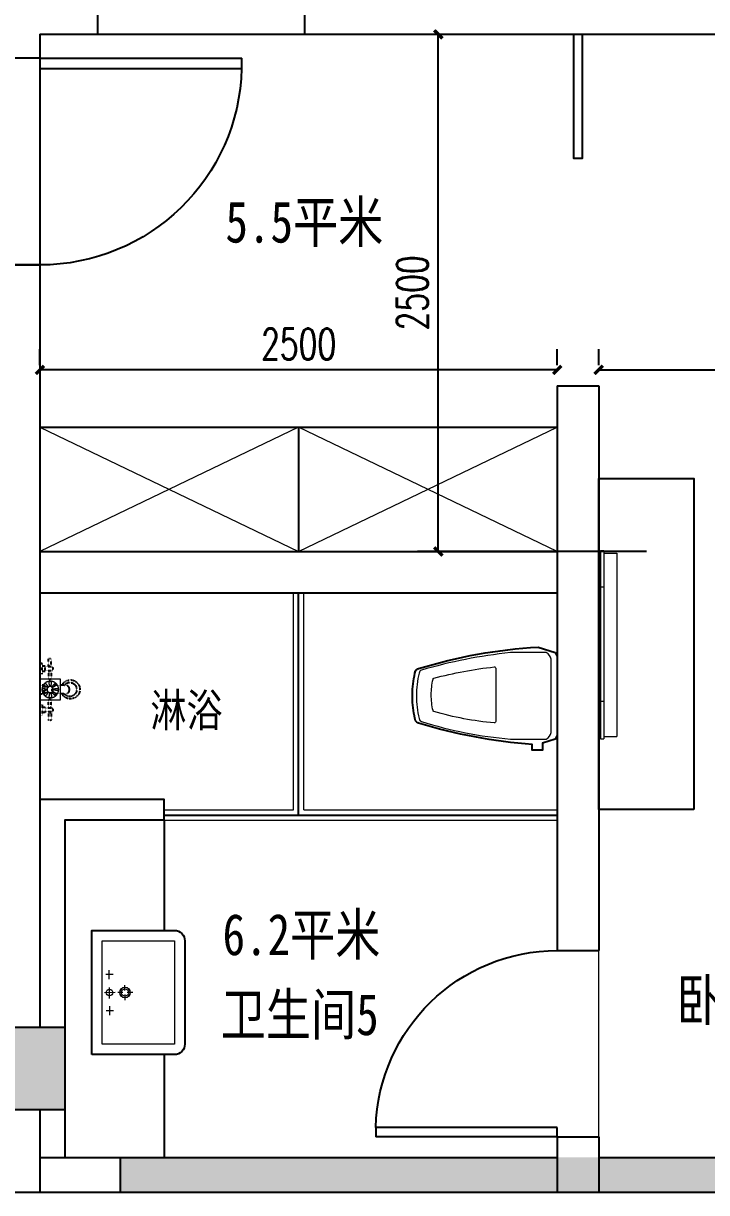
# Model space of a CAD drawing. Header units: millimetres. Extents: x 561810 to 956823, y -438984 to -391712.
# Drawn here: x 574510 to 577811, y -414803 to -409150 of the extents above; entities that cross this region are included whole.
import ezdxf

# ---------------------------------------------------------------- set-up
doc = ezdxf.new("R2010")
doc.units = ezdxf.units.MM
doc.header["$LTSCALE"] = 10
doc.header["$MEASUREMENT"] = 0
doc.linetypes.add('DOT2', pattern=[3.175, 0, -3.175])
doc.linetypes.add('HIDDEN', pattern=[9.525, 6.35, -3.175])
doc.layers.get('0').update_dxf_attribs({"linetype": 'CONTINUOUS'})
doc.layers.get('DEFPOINTS').update_dxf_attribs({"color": 1, "linetype": 'CONTINUOUS'})
for name, color, linetype in [('P-平面洁具', 1, 'CONTINUOUS'), ('PUB_DIM', 3, 'CONTINUOUS'), ('PUB_HATCH', 144, 'CONTINUOUS'), ('WALL', 7, 'CONTINUOUS'), ('WINDOW', 4, 'CONTINUOUS'), ('填充', 8, 'CONTINUOUS'), ('墙', 7, 'CONTINUOUS')]:
    doc.layers.add(name, color=color, linetype=linetype)
for name, color, linetype, lineweight in [('五金配件nj', 1, 'CONTINUOUS', 20), ('家居内线', 251, 'CONTINUOUS', 13), ('细线', 250, 'CONTINUOUS', 5)]:
    doc.layers.add(name, color=color, linetype=linetype, lineweight=lineweight)
doc.styles.add('12', font='', dxfattribs={"width": 0.8})
doc.styles.add('_TCH_DIM_T3', font='SIMPLEX', dxfattribs={"width": 0.705882, "bigfont": 'GBCBIG'})
doc.styles.get('12').set_extended_font_data('SimSun')
doc.dimstyles.new('_TCH_ARCH&&100', dxfattribs={"dimtxt": 297.5, "dimasz": 100, "dimexe": 250, "dimexo": 300, "dimgap": 126.25, "dimtad": 1, "dimdec": 0, "dimzin": 0, "dimdsep": 46, "dimtxsty": '_TCH_DIM_T3', "dimblk": 'ARCHTICK', "dimcen": 0.09, "dimclrt": 7, "dimazin": 0, "dimtfac": 1, "dimtdec": 0, "dimtix": 1, "dimtmove": 0, "dimatfit": 3, "dimldrblk": 'ARCHTICK', "dimfxl": 0, "dimtolj": 1, "dimtzin": 0, "dimarcsym": 0})

# ---------------------------------------------------------------- blocks, each defined once
blk = doc.blocks.new('$DORLIB2D$00000001')
for p, q in [((0.45, 0.975), (0.5, 0.975)), ((0.45, 0), (0.45, 0.975)), ((0.5, 0), (0.5, 0.975)), ((0.5, 0), (0.45, 0))]:
    blk.add_line(p, q)
blk.add_arc((0.475, 0), 0.975, 91.4693, 180)
blk = doc.blocks.new('A$C4867019A')
at = {"layer": 'P-平面洁具', "color": 1, "linetype": 'DOT2', "ltscale": 5e-05}
for p, q in [((41.3, 263.2), (41.3, 298.3)), ((54.8, 263.2), (54.8, 298.3)), ((10, 276.5), (0, 276.5)), ((10, 223.7), (10, 276.5)), ((24.4, 262.9), (10, 262.9)), ((24.4, 237.3), (10, 237.3)), ((24.4, 237.3), (24.4, 262.9)), ((57.6, 259.4), (24.4, 259.4)), ((57.6, 240.9), (24.4, 240.9)), ((41.3, 237.1), (41.3, 202)), ((54.8, 237.1), (54.8, 202)), ((10, 223.7), (0, 223.7)), ((130.4, 172.1), (65.2, 172.1)), ((21, 165.1), (61.4, 165.1)), ((21, 137.1), (61.4, 137.1)), ((130.4, 130), (65.2, 130)), ((10, 77.5), (0, 77.5)), ((10, 77.5), (10.1, 24.7)), ((24.4, 63.9), (10, 63.9)), ((24.4, 63.9), (24.4, 38.3)), ((57.6, 60.4), (24.4, 60.4)), ((41.3, 64.2), (41.3, 99.3)), ((54.9, 64.2), (54.8, 99.3)), ((10.1, 24.7), (0.1, 24.7)), ((24.4, 38.3), (10.1, 38.3)), ((57.6, 41.9), (24.4, 41.8)), ((41.3, 38), (41.3, 2.9)), ((54.9, 38.1), (54.9, 2.9))]:
    blk.add_line(p, q, dxfattribs=at)
blk.add_lwpolyline([(21, 130), (0, 130), (0, 172.1), (21, 172.1)], close=True, dxfattribs=at)
for centre, radius, start, end in [((48, 292.4), 9.01, 41.2619, 138.7648), ((48, 284.7), 22.5, 252.5282, 287.4985), ((48, 215.6), 22.5, 72.5282, 107.4985), ((51.9, 250.1), 10.8, 301.3099, 58.7168), ((48, 207.9), 9.01, 221.2619, 318.7648), ((95.6, 151.1), 36.9, 145.2677, 157.7312), ((147.2, 150.6), 45.8, 206.7307, 152.0291), ((144, 150.7), 33.6, 217.9743, 140.3631), ((115.6, 151.1), 25.7, 305.1759, 54.8508), ((95.6, 151.1), 36.9, 157.7312, 214.759), ((48.1, 93.3), 9.01, 41.2619, 138.7648), ((48.1, 85.7), 22.5, 252.5282, 287.4985), ((52, 51.1), 10.8, 301.3099, 58.7168), ((48.1, 16.6), 22.5, 72.5282, 107.4985), ((48.1, 8.9), 9.01, 221.2619, 318.7648)]:
    blk.add_arc(centre, radius, start, end, dxfattribs=at)
at = {"layer": '五金配件nj', "color": 250, "linetype": 'HIDDEN', "ltscale": 50}
for p, q in [((21.5, 172.8), (20.9, 174.3)), ((28.9, 180.2), (27.4, 180.8)), ((45.2, 186.6), (45.8, 188.1)), ((55.7, 186.6), (55.1, 188.1)), ((71.8, 179.6), (73.3, 180.2)), ((79.2, 172.2), (79.8, 173.7)), ((14.5, 156.7), (13, 156.1)), ((14.5, 146.2), (13, 146.9)), ((20.9, 129.9), (20.3, 128.4)), ((28.3, 122.5), (26.8, 121.9)), ((44.4, 115.5), (45, 114)), ((54.8, 115.5), (54.2, 114)), ((71.2, 121.9), (72.7, 121.3)), ((78.6, 129.3), (79.2, 127.8)), ((85.6, 155.9), (87.1, 155.3)), ((85.6, 145.4), (87.1, 146))]:
    blk.add_line(p, q, dxfattribs=at)
blk.add_lwpolyline([(0, 201.1), (100, 201.1), (100, 101.1), (0, 101.1)], close=True, dxfattribs=at)
for centre, radius in [((50, 151.1), 40.1), ((49.6, 151.1), 15)]:
    blk.add_circle(centre, radius, dxfattribs=at)
for centre, start, end in [((25.5, 176.2), 67.6401, 202.3599), ((50.4, 186.2), 22.6401, 157.3599), ((75.2, 175.6), 337.6401, 112.3599), ((14.9, 151.5), 112.6401, 247.3599), ((24.9, 126.5), 157.6401, 292.3599), ((49.6, 115.9), 202.6401, 337.3599), ((74.6, 125.9), 247.6401, 22.3599), ((85.2, 150.6), 292.6401, 67.3599)]:
    blk.add_arc(centre, 5, start, end, dxfattribs=at)
for centre, major_axis, start_param, end_param in [((25.2, 176.5), (-12.9, 12.9), 1.570796, 4.712389), ((50.4, 186.6), (0, 18.3), 1.570796, 4.712389), ((75.5, 175.9), (-12.9, -12.9), -1.570796, 1.570796), ((14.5, 151.5), (-18.3, 0), 1.570796, 4.712389), ((24.6, 126.2), (-12.9, -12.9), 1.570796, 4.712389), ((49.6, 115.5), (0, -18.3), 1.570796, 4.712389), ((74.9, 125.6), (-12.9, 12.9), 4.712389, 7.853982), ((85.6, 150.6), (-18.3, 0), 4.712389, 7.853982)]:
    blk.add_ellipse(centre, major_axis=major_axis, ratio=0.286893, start_param=start_param, end_param=end_param, dxfattribs=at)
blk = doc.blocks.new('_ARCHTICK')
at = {"color": 0, "linetype": 'ByBlock', "const_width": 0.4}
blk.add_lwpolyline([(-0.5, -0.5), (0.5, 0.5)], dxfattribs=at)
blk = doc.blocks.new('*D916')
at = {"layer": 'DEFPOINTS', "color": 0}
for p in [(581189.9, -410825.4), (577289.9, -410902.8), (581189.9, -411137.8)]:
    blk.add_point(p, dxfattribs=at)
at = {"layer": 'PUB_DIM', "color": 0, "lineweight": -2}
for p, q in [((577289.9, -410802.8), (577289.9, -410725.4)), ((581189.9, -411037.8), (581189.9, -410725.4))]:
    blk.add_line(p, q, dxfattribs=at)
at = {"layer": 'PUB_DIM', "color": 8, "lineweight": -2}
blk.add_line((577289.9, -410825.4), (581189.9, -410825.4), dxfattribs=at)
at = {"layer": 'PUB_DIM', "color": 8, "lineweight": -2, "xscale": 40, "yscale": 40, "zscale": 40, "rotation": 180}
blk.add_blockref('_ARCHTICK', (577289.9, -410825.4), dxfattribs=at)
at = {"layer": 'PUB_DIM', "color": 8, "lineweight": -2, "xscale": 40, "yscale": 40, "zscale": 40}
blk.add_blockref('_ARCHTICK', (581189.9, -410825.4), dxfattribs=at)
at = {"layer": 'PUB_DIM', "color": 142, "insert": (579239.9, -410700.4), "char_height": 150, "attachment_point": 5, "style": '_TCH_DIM_T3'}
blk.add_mtext('\\A1;3900', dxfattribs=at)
blk = doc.blocks.new('*D918')
at = {"layer": 'DEFPOINTS', "color": 0}
for p in [(574589.9, -410825.4), (574589.9, -410902.8), (577089.9, -410902.8)]:
    blk.add_point(p, dxfattribs=at)
at = {"layer": 'PUB_DIM', "color": 0, "lineweight": -2}
for p, q in [((574589.9, -410802.8), (574589.9, -410725.4)), ((577089.9, -410802.8), (577089.9, -410725.4))]:
    blk.add_line(p, q, dxfattribs=at)
at = {"layer": 'PUB_DIM', "color": 8, "lineweight": -2}
blk.add_line((577089.9, -410825.4), (574589.9, -410825.4), dxfattribs=at)
at = {"layer": 'PUB_DIM', "color": 8, "lineweight": -2, "xscale": 40, "yscale": 40, "zscale": 40, "rotation": 180}
blk.add_blockref('_ARCHTICK', (574589.9, -410825.4), dxfattribs=at)
at = {"layer": 'PUB_DIM', "color": 8, "lineweight": -2, "xscale": 40, "yscale": 40, "zscale": 40}
blk.add_blockref('_ARCHTICK', (577089.9, -410825.4), dxfattribs=at)
at = {"layer": 'PUB_DIM', "color": 142, "insert": (575839.9, -410700.4), "char_height": 150, "attachment_point": 5, "style": '_TCH_DIM_T3'}
blk.add_mtext('\\A1;2500', dxfattribs=at)
blk = doc.blocks.new('*D919')
at = {"layer": 'DEFPOINTS', "color": 0}
for p in [(576420.9, -409202.8), (576514.9, -409202.8), (577620.9, -411702.8)]:
    blk.add_point(p, dxfattribs=at)
at = {"layer": 'PUB_DIM', "color": 8, "lineweight": -2}
blk.add_line((576514.9, -411702.8), (576514.9, -409202.8), dxfattribs=at)
at = {"layer": 'PUB_DIM', "color": 0, "lineweight": -2}
for p, q in [((576520.9, -409202.8), (576614.9, -409202.8)), ((577520.9, -411702.8), (576414.9, -411702.8))]:
    blk.add_line(p, q, dxfattribs=at)
at = {"layer": 'PUB_DIM', "color": 8, "lineweight": -2, "xscale": 40, "yscale": 40, "zscale": 40}
for p, rotation in [((576514.9, -409202.8), 90), ((576514.9, -411702.8), 270)]:
    blk.add_blockref('_ARCHTICK', p, dxfattribs=dict(at, rotation=rotation))
at = {"layer": 'PUB_DIM', "color": 142, "insert": (576389.9, -410452.8), "char_height": 150, "attachment_point": 5, "rotation": 90, "style": '_TCH_DIM_T3'}
blk.add_mtext('\\A1;2500', dxfattribs=at)

msp = doc.modelspace()

# ---------------------------------------------------------------- hatches: boundary and pattern name
h = msp.add_hatch()
h.set_pattern_fill('AR-CONC', color=250, scale=20, style=0)
h.set_pattern_definition([(50, (579979.9, -414802.76), (143.452, -12.5504), [15, -165]), (355, (579979.9, -414802.76), (-27.7503, 150.4384), [12, -132]), (100.4514, (579991.86, -414803.8), (115.702, 137.888), [12.748, -140.2284]), (46.184, (579979.9, -414762.76), (213.448, -33.104), [22.5, -247.5]), (96.6356, (579997.69, -414765.51), (186.9325, 194.824), [19.122, -210.343]), (351.184, (579979.9, -414762.76), (186.932, 194.824), [18, -198]), (21, (579999.9, -414772.76), (119.3814, -80.5238), [15, -165]), (326, (579999.9, -414772.76), (48.663, 145.03), [12, -132]), (71.4514, (580009.85, -414779.47), (168.0445, 64.506), [12.748, -140.2284]), (37.5, (579979.9, -414802.755), (2.43197, 66.57877), [0, -130.4, 0, -134, 0, -132.5]), (7.5, (579979.9, -414802.755), (52.6139, 78.8823), [0, -76.4, 0, -127.4, 0, -50.5]), (327.5, (579935.3, -414802.755), (106.7645, -4.511), [0, -50, 0, -156, 0, -207]), (317.5, (579915.3, -414802.755), (116.6372, 20.021), [0, -65, 0, -103.6, 0, -147])])
h.paths.add_polyline_path([(574979.9, -414632.8), (574979.9, -414802.8), (575014.9, -414802.8), (580979.9, -414802.8), (580979.9, -414632.8)])
at = {"layer": 'PUB_HATCH'}
h = msp.add_hatch(color=256, dxfattribs=at)
h.paths.add_polyline_path([(574309.9, -414402.8), (574309.9, -414002.8), (574709.9, -414002.8), (574709.9, -414402.8)])
h.paths.add_polyline_path([(562449.9, -414402.8), (562449.9, -414002.8), (562849.9, -414002.8), (562849.9, -414402.8)])
h.paths.add_polyline_path([(562449.9, -409202.8), (562449.9, -408802.8), (562849.9, -408802.8), (562849.9, -409202.8)])
h.paths.add_polyline_path([(562449.9, -402742.8), (562449.9, -402342.8), (562849.9, -402342.8), (562849.9, -402742.8)])
h.paths.add_polyline_path([(598159.9, -402742.8), (598159.9, -402342.8), (598559.9, -402342.8), (598559.9, -402742.8)])
h.paths.add_polyline_path([(598159.9, -409202.8), (598159.9, -408802.8), (598559.9, -408802.8), (598559.9, -409202.8)])
h.paths.add_polyline_path([(598159.9, -414402.8), (598159.9, -414002.8), (598559.9, -414002.8), (598559.9, -414402.8)])
h.paths.add_polyline_path([(586299.9, -414402.8), (586299.9, -414002.8), (586699.9, -414002.8), (586699.9, -414402.8)])

# ---------------------------------------------------------------- linework, layer by layer
at = {"color": 250}
msp.add_line((574869.9, -409202.8), (575869.9, -409202.8), dxfattribs=at)
at = {"color": 1}
msp.add_line((575014.9, -414802.8), (574944.9, -414802.8), dxfattribs=at)
at = {"layer": 'WALL'}
for p, q in [((574869.9, -409202.8), (574869.9, -408992.6)), ((575869.9, -409202.8), (575869.9, -409002.8)), ((575869.9, -409202.8), (575869.9, -409002.8)), ((574589.9, -409202.8), (574589.9, -409317.8)), ((574589.9, -409202.8), (574869.9, -409202.8)), ((574589.9, -409202.8), (574589.9, -409317.8)), ((575869.9, -409202.8), (581189.9, -409202.8)), ((574589.9, -409317.8), (574389.9, -409317.8)), ((574389.9, -410317.8), (574589.9, -410317.8)), ((574589.9, -410317.8), (574389.9, -410317.8)), ((574589.9, -410317.8), (574589.9, -414002.8)), ((577089.9, -410902.8), (577089.9, -413632.8)), ((577089.9, -410902.8), (577289.9, -410902.8)), ((577289.9, -410902.8), (577289.9, -413632.8)), ((574589.9, -411702.8), (577089.9, -411702.8)), ((574589.9, -411902.8), (577089.9, -411902.8)), ((577089.9, -413632.8), (577289.9, -413632.8)), ((574589.9, -414402.8), (574589.9, -414802.8)), ((577089.9, -414532.8), (577289.9, -414532.8)), ((577089.9, -414532.8), (577089.9, -414802.8)), ((577289.9, -414532.8), (577289.9, -414802.8)), ((574589.9, -414632.8), (577089.9, -414632.8)), ((577289.9, -414632.8), (581189.9, -414632.8))]:
    msp.add_line(p, q, dxfattribs=at)
for points in [[(575189.9, -413002.8), (575189.9, -412902.8), (574589.9, -412902.8)], [(575189.9, -413002.8), (574709.9, -413002.8), (574709.9, -414632.8)], [(574309.9, -414402.8), (574309.9, -414002.8), (574709.9, -414002.8), (574709.9, -414402.8), (574309.9, -414402.8)]]:
    msp.add_lwpolyline(points, dxfattribs=at)
at = {"layer": 'WINDOW'}
for p, q in [((575839.9, -412977.8), (575839.9, -411902.8)), ((575189.9, -412977.8), (577089.9, -412977.8)), ((599009.9, -414802.8), (562009.9, -414802.8))]:
    msp.add_line(p, q, dxfattribs=at)
msp.add_lwpolyline([(577209.9, -409202.8), (577209.9, -409802.8), (577169.9, -409802.8), (577169.9, -409202.8)], close=True, dxfattribs=at)
at = {"layer": '填充', "color": 142, "ltscale": 0.01}
for p, q in [((574589.9, -411102.8), (577089.9, -411102.8)), ((575839.9, -411102.8), (575839.9, -411702.8)), ((575189.9, -413002.8), (575189.9, -413535.3)), ((575189.9, -414135.3), (575189.9, -414632.8)), ((574979.9, -414802.8), (574979.9, -414632.8))]:
    msp.add_line(p, q, dxfattribs=at)
msp.add_lwpolyline([(577749.9, -412950.3), (577289.9, -412950.3), (577289.9, -411350.3), (577749.9, -411350.3)], close=True, dxfattribs=at)
msp.add_lwpolyline([(577079.9, -412190.8), (577089.9, -412209.4), (577089.9, -412400.9), (577089.9, -412592.4), (577079.9, -412611), (577018.4, -412630.1), (577018.4, -412663.9), (576968.9, -412663.9), (576968.9, -412636.1, -0.057211), (576419.8, -412532.4, -0.172572), (576405.4, -412522.4, -0.053902), (576389.7, -412419.5), (576389.7, -412400.9), (576389.7, -412382.3, -0.053902), (576405.4, -412279.4, -0.172572), (576419.8, -412269.4, -0.059878), (576996.9, -412165.1)], format="xyb", close=True, dxfattribs=at)
msp.add_lwpolyline([(574839.9, -414135.3), (574839.9, -413535.3), (575239.9, -413535.3, -0.414214), (575289.9, -413585.3), (575289.9, -414085.3, -0.414214), (575239.9, -414135.3), (574839.9, -414135.3)], format="xyb", dxfattribs=at)
at = {"layer": '墙', "color": 250}
msp.add_line((574589.9, -409317.8), (574589.9, -410317.8), dxfattribs=at)
at = {"layer": '家居内线', "color": 251}
for p, q in [((577314.7, -411700.5), (577298.6, -411700.5)), ((577298.6, -411700.5), (577298.6, -412609)), ((577314.7, -411700.5), (577314.7, -412609)), ((577314.7, -411711.7), (577377.4, -411711.7)), ((577377.4, -411711.7), (577377.4, -412597.8)), ((577289.9, -412427.2), (577289.9, -411873.3)), ((577289.9, -411873.3), (577314.7, -411873.3)), ((577289.9, -412427.2), (577314.7, -412427.2)), ((577314.7, -412597.8), (577377.4, -412597.8)), ((577298.6, -412609), (577314.7, -412609)), ((574925, -413770.9), (574924.7, -413726.6)), ((574943.5, -413748.3), (574908.5, -413748.6)), ((574953.6, -413835.7), (574901.1, -413836.1)), ((574925.9, -413864.2), (574925.4, -413810.5)), ((574991.1, -413835.3), (574965.9, -413835.6)), ((575000.8, -413825.5), (575000.6, -413799.4)), ((575038.2, -413834.9), (575010.7, -413835.2)), ((575001.2, -413872.8), (575001, -413845)), ((574945.1, -413923.2), (574910.1, -413923.5)), ((574926.2, -413901), (574926.6, -413945.3))]:
    msp.add_line(p, q, dxfattribs=at)
for centre, radius in [((574925.6, -413835.9), 15.9), ((575000.9, -413835.3), 25.6), ((575000.9, -413835.3), 17.7)]:
    msp.add_circle(centre, radius, dxfattribs=at)
at = {"layer": '细线'}
for p, q in [((575814.9, -412952.8), (575814.9, -411902.8)), ((575864.9, -412952.8), (575864.9, -411902.8)), ((575189.9, -412952.8), (575814.9, -412952.8)), ((575864.9, -412952.8), (577089.9, -412952.8)), ((575189.9, -413002.8), (577089.9, -413002.8)), ((577289.9, -414532.8), (577289.9, -413632.8))]:
    msp.add_line(p, q, dxfattribs=at)
for points in [[(574589.9, -411102.8), (575839.9, -411702.8), (577089.9, -411102.8)], [(577089.9, -411702.8), (575839.9, -411102.8), (574589.9, -411702.8)]]:
    msp.add_lwpolyline(points, dxfattribs=at)
msp.add_lwpolyline([(577036.6, -412609.9, 0.209294), (577060.8, -412578.1), (577060.8, -412223.8, 0.209294), (577036.6, -412191.9), (576863.3, -412191.9, 0.04506), (576433.7, -412277.1, 0.266533), (576421.6, -412290.6, 0.055623), (576409.5, -412400.9, 0.055623), (576421.6, -412511.2, 0.264903), (576433.6, -412524.7, 0.056066), (576863.4, -412609.9), (577036.6, -412609.9)], format="xyb", dxfattribs=at)
msp.add_lwpolyline([(576489.3, -412472.5, -0.055659), (576480.9, -412396.6, -0.055659), (576489.3, -412320.7, -0.262781), (576493.4, -412315.9, -0.038851), (576785.1, -412261.2, -0.448495), (576792.1, -412267.4), (576792.1, -412525.8, -0.443207), (576785.2, -412532, -0.048402), (576493.4, -412477.2, -0.262781)], format="xyb", close=True, dxfattribs=at)
msp.add_lwpolyline([(574889.9, -414085.3), (574889.9, -413585.3), (575239.9, -413585.3), (575239.9, -414085.3)], close=True, dxfattribs=at)

# ---------------------------------------------------------------- block references
at = {"color": 250, "linetype": 'ByBlock', "xscale": -1, "rotation": 180}
msp.add_blockref('A$C4867019A', (574589.9, -412219.4), dxfattribs=at)
at = {"layer": 'WINDOW'}
for p, xscale, yscale, zscale, rotation in [((574589.9, -409817.8), 1000, -1000, 1000, 90), ((577089.9, -414082.8), 900, -900, -900, 270)]:
    msp.add_blockref('$DORLIB2D$00000001', p, dxfattribs=dict(at, xscale=xscale, yscale=yscale, zscale=zscale, rotation=rotation))

# ---------------------------------------------------------------- texts
at = {"layer": '填充', "color": 142, "ltscale": 0.01, "style": '12', "width": 0.8}
for s, height, p in [('5.5平米', 200, (575486.2, -410209.7)), ('淋浴', 160, (575123.2, -412550.4)), ('6.2平米', 200, (575472.2, -413654.7)), ('卧室5', 200, (577666.3, -413971.9)), ('卫生间5', 200, (575463.2, -414041.4))]:
    msp.add_text(s, height=height, dxfattribs=at).set_placement(p)

# ---------------------------------------------------------------- dimensions: what is measured, and where the dimension line sits
at = {"layer": 'PUB_DIM', "color": 8}
dim = msp.add_linear_dim(base=(576514.9, -409202.8), p1=(577620.9, -411702.8), p2=(576420.9, -409202.8), angle=90, dimstyle='_TCH_ARCH&&100', override={"dimtxt": 150, "dimasz": 40, "dimexe": 100, "dimexo": 100, "dimgap": 50, "dimclrd": 8, "dimclrt": 142}, dxfattribs=at)
dim.commit()
dim.dimension.update_dxf_attribs({"geometry": '*D919', "text_midpoint": (576389.9, -410452.8)})
for base, p1, p2, picture, middle in [((574589.9, -410825.4), (577089.9, -410902.8), (574589.9, -410902.8), '*D918', (575839.9, -410700.4)), ((581189.9, -410825.4), (577289.9, -410902.8), (581189.9, -411137.8), '*D916', (579239.9, -410700.4))]:
    dim = msp.add_linear_dim(base=base, p1=p1, p2=p2, dimstyle='_TCH_ARCH&&100', override={"dimtxt": 150, "dimasz": 40, "dimexe": 100, "dimexo": 100, "dimgap": 50, "dimclrd": 8, "dimclrt": 142}, dxfattribs=at)
    dim.commit()
    dim.dimension.update_dxf_attribs({"geometry": picture, "text_midpoint": middle})

doc.saveas('drawing.dxf')
